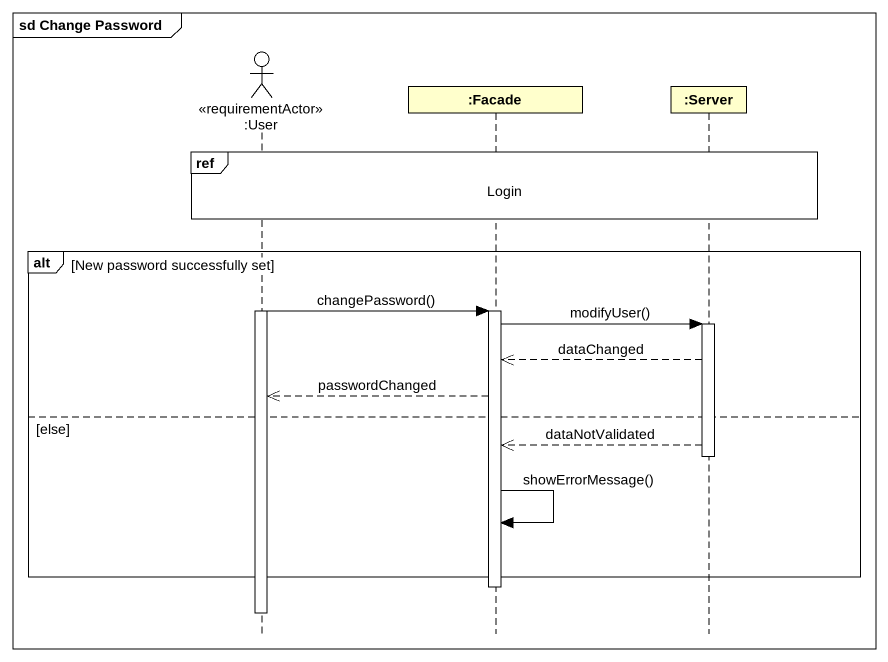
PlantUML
@startuml
mainframe sd Change Password
hide footbox
actor ":User" as User <<requirementActor>>
participant ":Facade" as Facade
participant ":Server" as Server

ref over User, Facade, Server : Login
alt New password successfully set
  activate User
  User -> Facade : changePassword()
  activate Facade
  Facade -> Server : modifyUser()
  activate Server
  Server -->> Facade : dataChanged
  Facade -->> User : passwordChanged
else else
  Server -->> Facade : dataNotValidated
  deactivate Server
  Facade -> Facade : showErrorMessage()
end
deactivate Facade
deactivate User
@enduml
